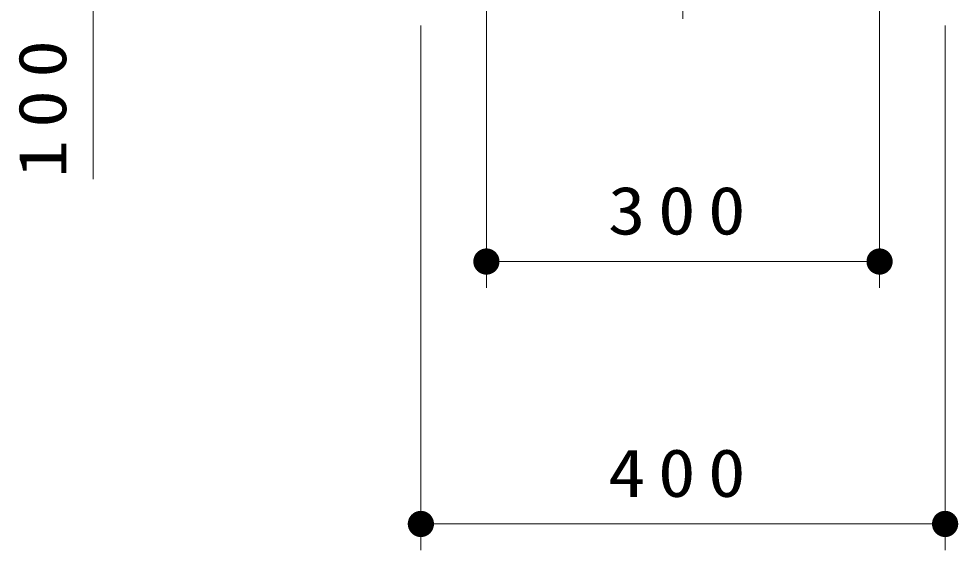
# Model space of a CAD drawing. Units: millimetres on the paper, scale 1:20. Extents: x -365 to 12, y -38 to 257.
# Drawn here: x -313.56 to -277.72, y 65.35 to 85.6 of the extents above; entities that cross this region are included whole.
import ezdxf

# ---------------------------------------------------------------- set-up
doc = ezdxf.new("R2010")
doc.units = ezdxf.units.MM
doc.linetypes.add('USER2', pattern=[6, 3, -1, 1, -1])
doc.layers.add('LY_1', color=7, linetype='Continuous', lineweight=25)
doc.styles.add('ＭＳ ゴシック', font='')
doc.styles.get('ＭＳ ゴシック').set_extended_font_data('MS Gothic')

# ---------------------------------------------------------------- blocks, each defined once
blk = doc.blocks.new('filled_dot')
at = {"color": 0, "linetype": 'Continuous', "lineweight": -2, "const_width": 1.25}
blk.add_lwpolyline([(-0.625, 0, 1), (0.625, 0, 1)], format="xyb", close=True, dxfattribs=at)

msp = doc.modelspace()

# ---------------------------------------------------------------- linework, layer by layer
at = {"layer": 'LY_1', "linetype": 'USER2', "lineweight": 13}
msp.add_line((-288.217, 126.603), (-288.217, 85.353), dxfattribs=at)
at = {"layer": 'LY_1', "lineweight": 13}
for p, q in [((-310.717, 79.488), (-310.717, 91.353)), ((-295.717, 90.353), (-295.717, 75.353)), ((-280.717, 90.353), (-280.717, 75.353)), ((-298.217, 85.353), (-298.217, 65.353)), ((-278.217, 85.353), (-278.217, 65.353)), ((-280.717, 76.353), (-295.717, 76.353)), ((-278.217, 66.353), (-298.217, 66.353))]:
    msp.add_line(p, q, dxfattribs=at)

# ---------------------------------------------------------------- block references
at = {"layer": 'LY_1', "lineweight": 13, "xscale": 0.4, "yscale": 0.4}
for p in [(-295.717, 76.353), (-298.217, 66.353)]:
    msp.add_blockref('filled_dot', p, dxfattribs=at)
at = {"layer": 'LY_1', "lineweight": 13, "xscale": 0.4, "yscale": 0.4, "rotation": 180}
for p in [(-280.717, 76.353), (-278.217, 66.353)]:
    msp.add_blockref('filled_dot', p, dxfattribs=at)

# ---------------------------------------------------------------- texts
at = {"layer": 'LY_1', "insert": (-311.717, 82.405), "char_height": 1.833, "attachment_point": 8, "rotation": 90, "style": 'ＭＳ ゴシック'}
msp.add_mtext('\\T1.33;\\W1.15;100', dxfattribs=at)
at = {"layer": 'LY_1', "char_height": 1.833, "attachment_point": 8, "style": 'ＭＳ ゴシック'}
for s, insert in [('\\T1.33;\\W1.15;300', (-288.217, 77.353)), ('\\T1.33;\\W1.15;400', (-288.217, 67.353))]:
    msp.add_mtext(s, dxfattribs=dict(at, insert=insert))

doc.saveas('drawing.dxf')
